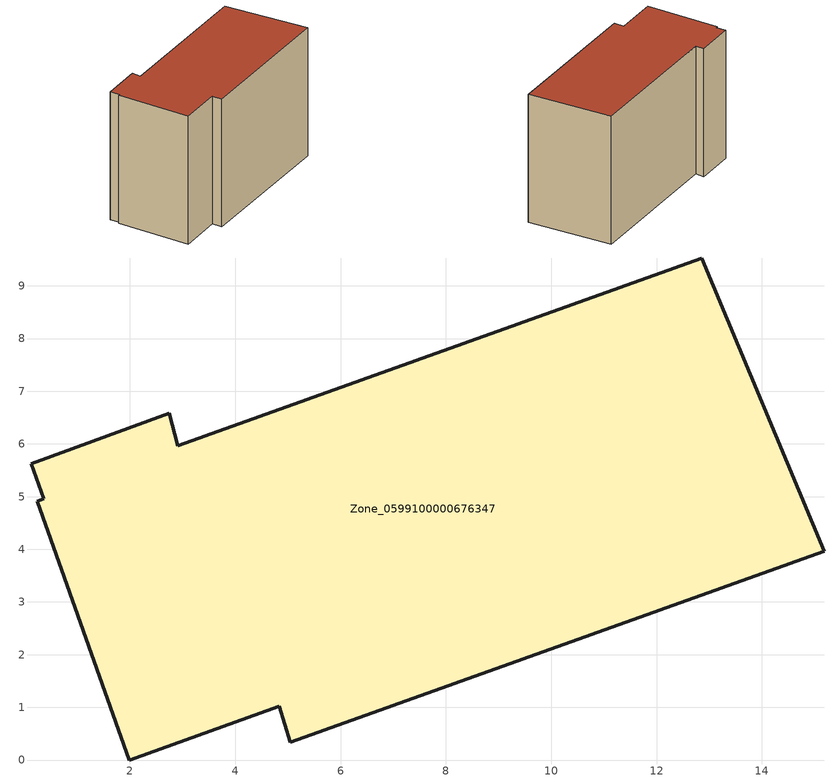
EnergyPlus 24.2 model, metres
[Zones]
Zone_0599100000676347
 floor ground (C_G): 2.74,6.58 2.91,5.96 12.86,9.53 15.18,3.96 5.04,0.34 4.83,1.02 1.99,0 0.24,4.91 0.37,4.96 0.13,5.63 z0
 wall outside (C_F): 15.18,3.96 12.86,9.53 2.91,5.96 2.74,6.58 0.13,5.63 0.37,4.96 0.24,4.91 1.99,0 4.83,1.02 5.04,0.34 15.18,3.96 z0:9.45
 roof outside (C_R): 0.37,4.96 0.24,4.91 1.99,0 4.83,1.02 5.04,0.34 15.18,3.96 12.86,9.53 2.91,5.96 2.74,6.58 0.13,5.63 z9.45
[BUILDING]
Pand.0599100000676347: North Axis=0; Terrain=City; Loads Convergence Tolerance Value=0.04; Temperature Convergence Tolerance Value=0.4; Solar Distribution=FullExterior; Maximum Number of Warmup Days=25; Minimum Number of Warmup Days=1
[Site:Location]
Rotterdam.The.Hague.AP_ZH_NLD Design_Conditions: Latitude=51.96; Longitude=4.45; Time Zone=1; Elevation=-4.5
[SITE:GROUNDTEMPERATURE:BUILDINGSURFACE]
18, 18, 18, 18, 18, 18, 18, 18, 18, 18, 18, 18
[MATERIAL] Thermal Absorptance=0.9; Solar Absorptance=0.7; Visible Absorptance=0.7
Name | Roughness | Thickness | Conductivity | Density | Specific Heat
G.TI.1946 | MediumSmooth | 0.15 | 1 | 540 | 1210
F.TI.1946 | Rough | 0.3 | 0.857143 | 1920 | 840
R.TI.1946 | MediumRough | 0.2 | 0.1 | 1500 | 1000
[CONSTRUCTION]
C_G: G.TI.1946
C_F: F.TI.1946
C_R: R.TI.1946
[ZONE]
Zone_0599100000676347: Type=1; Multiplier=1; Ceiling Height=Autocalculate; Volume=Autocalculate; Floor Area=autocalculate; Part of Total Floor Area=Yes
[ZONEINFILTRATION:DESIGNFLOWRATE]
Infil_Zone_0599100000676347: Zone or ZoneList or Space or SpaceList=Zone_0599100000676347; Schedule=AlwaysOn; Design Flow Rate Calculation Method=Flow/Area; Flow Rate per Floor Area=0.003; Constant Term Coefficient=1; Temperature Term Coefficient=0; Velocity Term Coefficient=0; Velocity Squared Term Coefficient=0
[HVACTEMPLATE:ZONE:IDEALLOADSAIRSYSTEM]
Zone_0599100000676347: Maximum Heating Supply Air Temperature=50; Minimum Cooling Supply Air Temperature=13; Maximum Heating Supply Air Humidity Ratio=0.0156; Minimum Cooling Supply Air Humidity Ratio=0.0077; Heating Limit=NoLimit; Cooling Limit=NoLimit; Dehumidification Control Type=ConstantSensibleHeatRatio; Cooling Sensible Heat Ratio=0.7; Dehumidification Setpoint=60; Humidification Control Type=None; Humidification Setpoint=30; Outdoor Air Method=None; Outdoor Air Flow Rate per Person=0.00944; Outdoor Air Flow Rate per Zone Floor Area=0; Outdoor Air Flow Rate per Zone=0; Demand Controlled Ventilation Type=None; Outdoor Air Economizer Type=NoEconomizer; Heat Recovery Type=None; Sensible Heat Recovery Effectiveness=0.7; Latent Heat Recovery Effectiveness=0.65
[ZONECONTROL:THERMOSTAT]
ThermostatControl_Zone_0599100000676347: Zone or ZoneList=Zone_0599100000676347; Control Type Schedule=DualSetpointControlType; Control 1=Thermostat_Zone_0599100000676347; Temperature Difference Between Cutout And Setpoint=0
[THERMOSTATSETPOINT:DUALSETPOINT]
Thermostat_Zone_0599100000676347: Heating Setpoint Temperature Schedule=HeatingSetpoint_Zone_0599100000676347; Cooling Setpoint Temperature Schedule=CoolingSetpoint_Zone_0599100000676347
[SCHEDULE:COMPACT]
HeatingSetpoint_Zone_0599100000676347: Through: 12/31, For: AllDays, Until: 24:00, 21
CoolingSetpoint_Zone_0599100000676347: Through: 12/31, For: AllDays, Until: 24:00, 24
DualSetpointControlType: Through: 12/31, For: AllDays, Until: 24:00, 4
AlwaysOn: Through: 12/31, For: AllDays, Until: 24:00, 1
